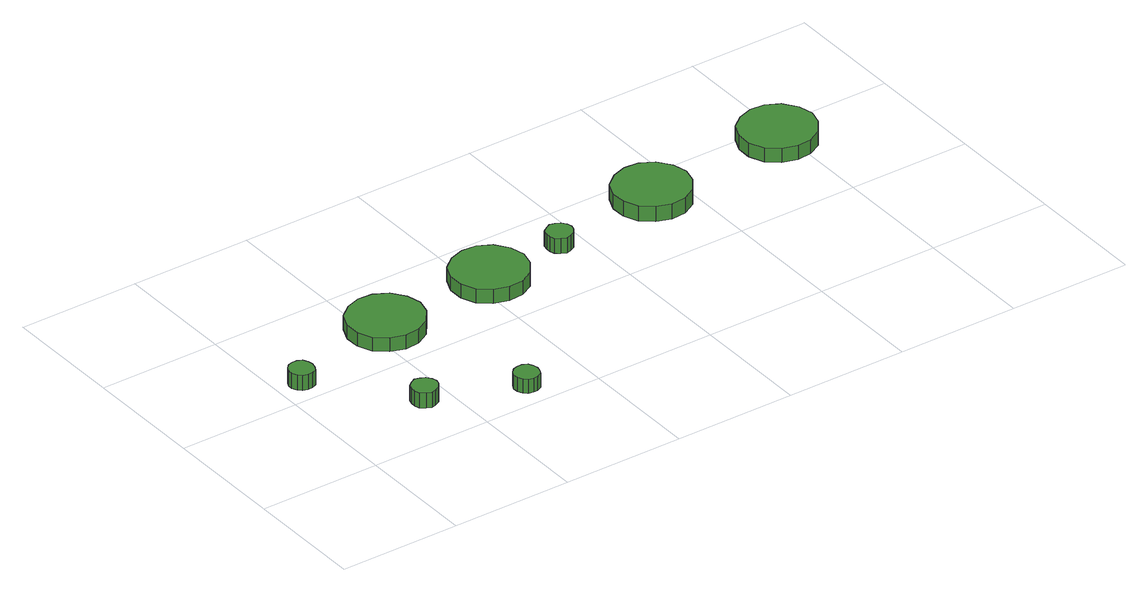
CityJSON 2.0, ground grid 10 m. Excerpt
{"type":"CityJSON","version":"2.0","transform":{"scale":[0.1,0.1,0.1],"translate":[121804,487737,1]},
"CityObjects":{
"tree1":{"type":"SolitaryVegetationObject","attributes":{"function":"something"},"geometry":[{"type":"MultiSurface","lod":"1","boundaries":[[[0,1,2,3,4,5,6,7,8,9,10,11,12,13,14]],[[15,16,17,18,19,20,21,22,23,24,25,26,27,28,29]],[[0,29,28,1]],[[1,28,27,2]],[[2,27,26,3]],[[3,26,25,4]],[[4,25,24,5]],[[5,24,23,6]],[[6,23,22,7]],[[7,22,21,8]],[[8,21,20,9]],[[9,20,19,10]],[[10,19,18,11]],[[11,18,17,12]],[[12,17,16,13]],[[13,16,15,14]],[[14,15,29,0]]]}]},
"tree2":{"type":"SolitaryVegetationObject","attributes":{"function":"something"},"geometry":[{"type":"MultiSurface","lod":"1","boundaries":[[[30,31,32,33,34,35,36,37,38,39,40,41,42,43,44]],[[45,46,47,48,49,50,51,52,53,54,55,56,57,58,59]],[[30,59,58,31]],[[31,58,57,32]],[[32,57,56,33]],[[33,56,55,34]],[[34,55,54,35]],[[35,54,53,36]],[[36,53,52,37]],[[37,52,51,38]],[[38,51,50,39]],[[39,50,49,40]],[[40,49,48,41]],[[41,48,47,42]],[[42,47,46,43]],[[43,46,45,44]],[[44,45,59,30]]]}]},
"tree3":{"type":"SolitaryVegetationObject","attributes":{"function":"something"},"geometry":[{"type":"MultiSurface","lod":"1","boundaries":[[[60,61,62,63,64,65,66,67,68,69,70,71,72,73,74]],[[75,76,77,78,79,80,81,82,83,84,85,86,87,88,89]],[[60,89,88,61]],[[61,88,87,62]],[[62,87,86,63]],[[63,86,85,64]],[[64,85,84,65]],[[65,84,83,66]],[[66,83,82,67]],[[67,82,81,68]],[[68,81,80,69]],[[69,80,79,70]],[[70,79,78,71]],[[71,78,77,72]],[[72,77,76,73]],[[73,76,75,74]],[[74,75,89,60]]]}]},
"tree4":{"type":"SolitaryVegetationObject","attributes":{"function":"something"},"geometry":[{"type":"MultiSurface","lod":"1","boundaries":[[[90,91,92,93,94,95,96,97,98,99,100,101,102,103,104]],[[105,106,107,108,109,110,111,112,113,114,115,116,117,118,119]],[[90,119,118,91]],[[91,118,117,92]],[[92,117,116,93]],[[93,116,115,94]],[[94,115,114,95]],[[95,114,113,96]],[[96,113,112,97]],[[97,112,111,98]],[[98,111,110,99]],[[99,110,109,100]],[[100,109,108,101]],[[101,108,107,102]],[[102,107,106,103]],[[103,106,105,104]],[[104,105,119,90]]]}]},
"tree5":{"type":"SolitaryVegetationObject","attributes":{"function":"something"},"geometry":[{"type":"MultiSurface","lod":"1","boundaries":[[[120,121,122,123,124,125,126,127,128,129,130,131,132,133,134]],[[135,136,137,138,139,140,141,142,143,144,145,146,147,148,149]],[[120,149,148,121]],[[121,148,147,122]],[[122,147,146,123]],[[123,146,145,124]],[[124,145,144,125]],[[125,144,143,126]],[[126,143,142,127]],[[127,142,141,128]],[[128,141,140,129]],[[129,140,139,130]],[[130,139,138,131]],[[131,138,137,132]],[[132,137,136,133]],[[133,136,135,134]],[[134,135,149,120]]]}]},
"tree6":{"type":"SolitaryVegetationObject","attributes":{"function":"something"},"geometry":[{"type":"MultiSurface","lod":"1","boundaries":[[[150,151,152,153,154,155,156,157,158,159,160,161,162,163,164]],[[165,166,167,168,169,170,171,172,173,174,175,176,177,178,179]],[[150,179,178,151]],[[151,178,177,152]],[[152,177,176,153]],[[153,176,175,154]],[[154,175,174,155]],[[155,174,173,156]],[[156,173,172,157]],[[157,172,171,158]],[[158,171,170,159]],[[159,170,169,160]],[[160,169,168,161]],[[161,168,167,162]],[[162,167,166,163]],[[163,166,165,164]],[[164,165,179,150]]]}]},
"tree7":{"type":"SolitaryVegetationObject","attributes":{"function":"something"},"geometry":[{"type":"MultiSurface","lod":"1","boundaries":[[[180,181,182,183,184,185,186,187,188,189,190,191,192,193,194]],[[195,196,197,198,199,200,201,202,203,204,205,206,207,208,209]],[[180,209,208,181]],[[181,208,207,182]],[[182,207,206,183]],[[183,206,205,184]],[[184,205,204,185]],[[185,204,203,186]],[[186,203,202,187]],[[187,202,201,188]],[[188,201,200,189]],[[189,200,199,190]],[[190,199,198,191]],[[191,198,197,192]],[[192,197,196,193]],[[193,196,195,194]],[[194,195,209,180]]]}]},
"tree8":{"type":"SolitaryVegetationObject","attributes":{"function":"something"},"geometry":[{"type":"MultiSurface","lod":"1","boundaries":[[[210,211,212,213,214,215,216,217,218,219,220,221,222,223,224]],[[225,226,227,228,229,230,231,232,233,234,235,236,237,238,239]],[[210,239,238,211]],[[211,238,237,212]],[[212,237,236,213]],[[213,236,235,214]],[[214,235,234,215]],[[215,234,233,216]],[[216,233,232,217]],[[217,232,231,218]],[[218,231,230,219]],[[219,230,229,220]],[[220,229,228,221]],[[221,228,227,222]],[[222,227,226,223]],[[223,226,225,224]],[[224,225,239,210]]]}]}
},
"vertices":[
[30,120,15],[29,124,15],[27,128,15],[23,130,15],[19,130,15],[15,129,15],[12,126,15],[10,122,15],[10,118,15],[12,114,15],[15,111,15],[19,110,15],[23,110,15],[27,112,15],[29,116,15],[29,116,2],[27,112,2],[23,110,2],[19,110,2],[15,111,2],[12,114,2],[10,118,2],[10,122,2],[12,126,2],[15,129,2],[19,130,2],[23,130,2],[27,128,2],[29,124,2],[30,120,2],
[91,50,14],[90,54,14],[87,58,14],[83,60,14],[79,61,14],[75,59,14],[71,56,14],[70,52,14],[70,48,14],[71,44,14],[75,41,14],[79,39,14],[83,40,14],[87,42,14],[90,46,14],[90,46,1],[87,42,1],[83,40,1],[79,39,1],[75,41,1],[71,44,1],[70,48,1],[70,52,1],[71,56,1],[75,59,1],[79,61,1],[83,60,1],[87,58,1],[90,54,1],[91,50,1],
[141,140,16],[138,152,16],[130,163,16],[119,169,16],[107,170,16],[95,166,16],[85,158,16],[80,146,16],[80,134,16],[85,122,16],[95,114,16],[107,110,16],[119,111,16],[130,117,16],[138,128,16],[138,128,4],[130,117,4],[119,111,4],[107,110,4],[95,114,4],[85,122,4],[80,134,4],[80,146,4],[85,158,4],[95,166,4],[107,170,4],[119,169,4],[130,163,4],[138,152,4],[141,140,4],
[160,20,15],[159,24,15],[157,28,15],[153,30,15],[149,30,15],[145,29,15],[142,26,15],[140,22,15],[140,18,15],[142,14,15],[145,11,15],[149,10,15],[153,10,15],[157,12,15],[159,16,15],[159,16,3],[157,12,3],[153,10,3],[149,10,3],[145,11,3],[142,14,3],[140,18,3],[140,22,3],[142,26,3],[145,29,3],[149,30,3],[153,30,3],[157,28,3],[159,24,3],[160,20,3],
[241,150,15],[238,162,15],[230,173,15],[219,179,15],[207,180,15],[195,176,15],[185,168,15],[180,156,15],[180,144,15],[185,132,15],[195,124,15],[207,120,15],[219,121,15],[230,127,15],[238,138,15],[238,138,3],[230,127,3],[219,121,3],[207,120,3],[195,124,3],[185,132,3],[180,144,3],[180,156,3],[185,168,3],[195,176,3],[207,180,3],[219,179,3],[230,173,3],[238,162,3],[241,150,3],
[291,160,15],[290,164,15],[287,168,15],[283,170,15],[279,171,15],[275,169,15],[271,166,15],[270,162,15],[270,158,15],[271,154,15],[275,151,15],[279,149,15],[283,150,15],[287,152,15],[290,156,15],[290,156,2],[287,152,2],[283,150,2],[279,149,2],[275,151,2],[271,154,2],[270,158,2],[270,162,2],[271,166,2],[275,169,2],[279,171,2],[283,170,2],[287,168,2],[290,164,2],[291,160,2],
[401,170,16],[398,182,16],[390,193,16],[379,199,16],[367,200,16],[355,196,16],[345,188,16],[340,176,16],[340,164,16],[345,152,16],[355,144,16],[367,140,16],[379,141,16],[390,147,16],[398,158,16],[398,158,3],[390,147,3],[379,141,3],[367,140,3],[355,144,3],[345,152,3],[340,164,3],[340,176,3],[345,188,3],[355,196,3],[367,200,3],[379,199,3],[390,193,3],[398,182,3],[401,170,3],
[521,180,16],[518,192,16],[510,203,16],[499,209,16],[487,210,16],[475,206,16],[465,198,16],[460,186,16],[460,174,16],[465,162,16],[475,154,16],[487,150,16],[499,151,16],[510,157,16],[518,168,16],[518,168,4],[510,157,4],[499,151,4],[487,150,4],[475,154,4],[465,162,4],[460,174,4],[460,186,4],[465,198,4],[475,206,4],[487,210,4],[499,209,4],[510,203,4],[518,192,4],[521,180,4]
]}
